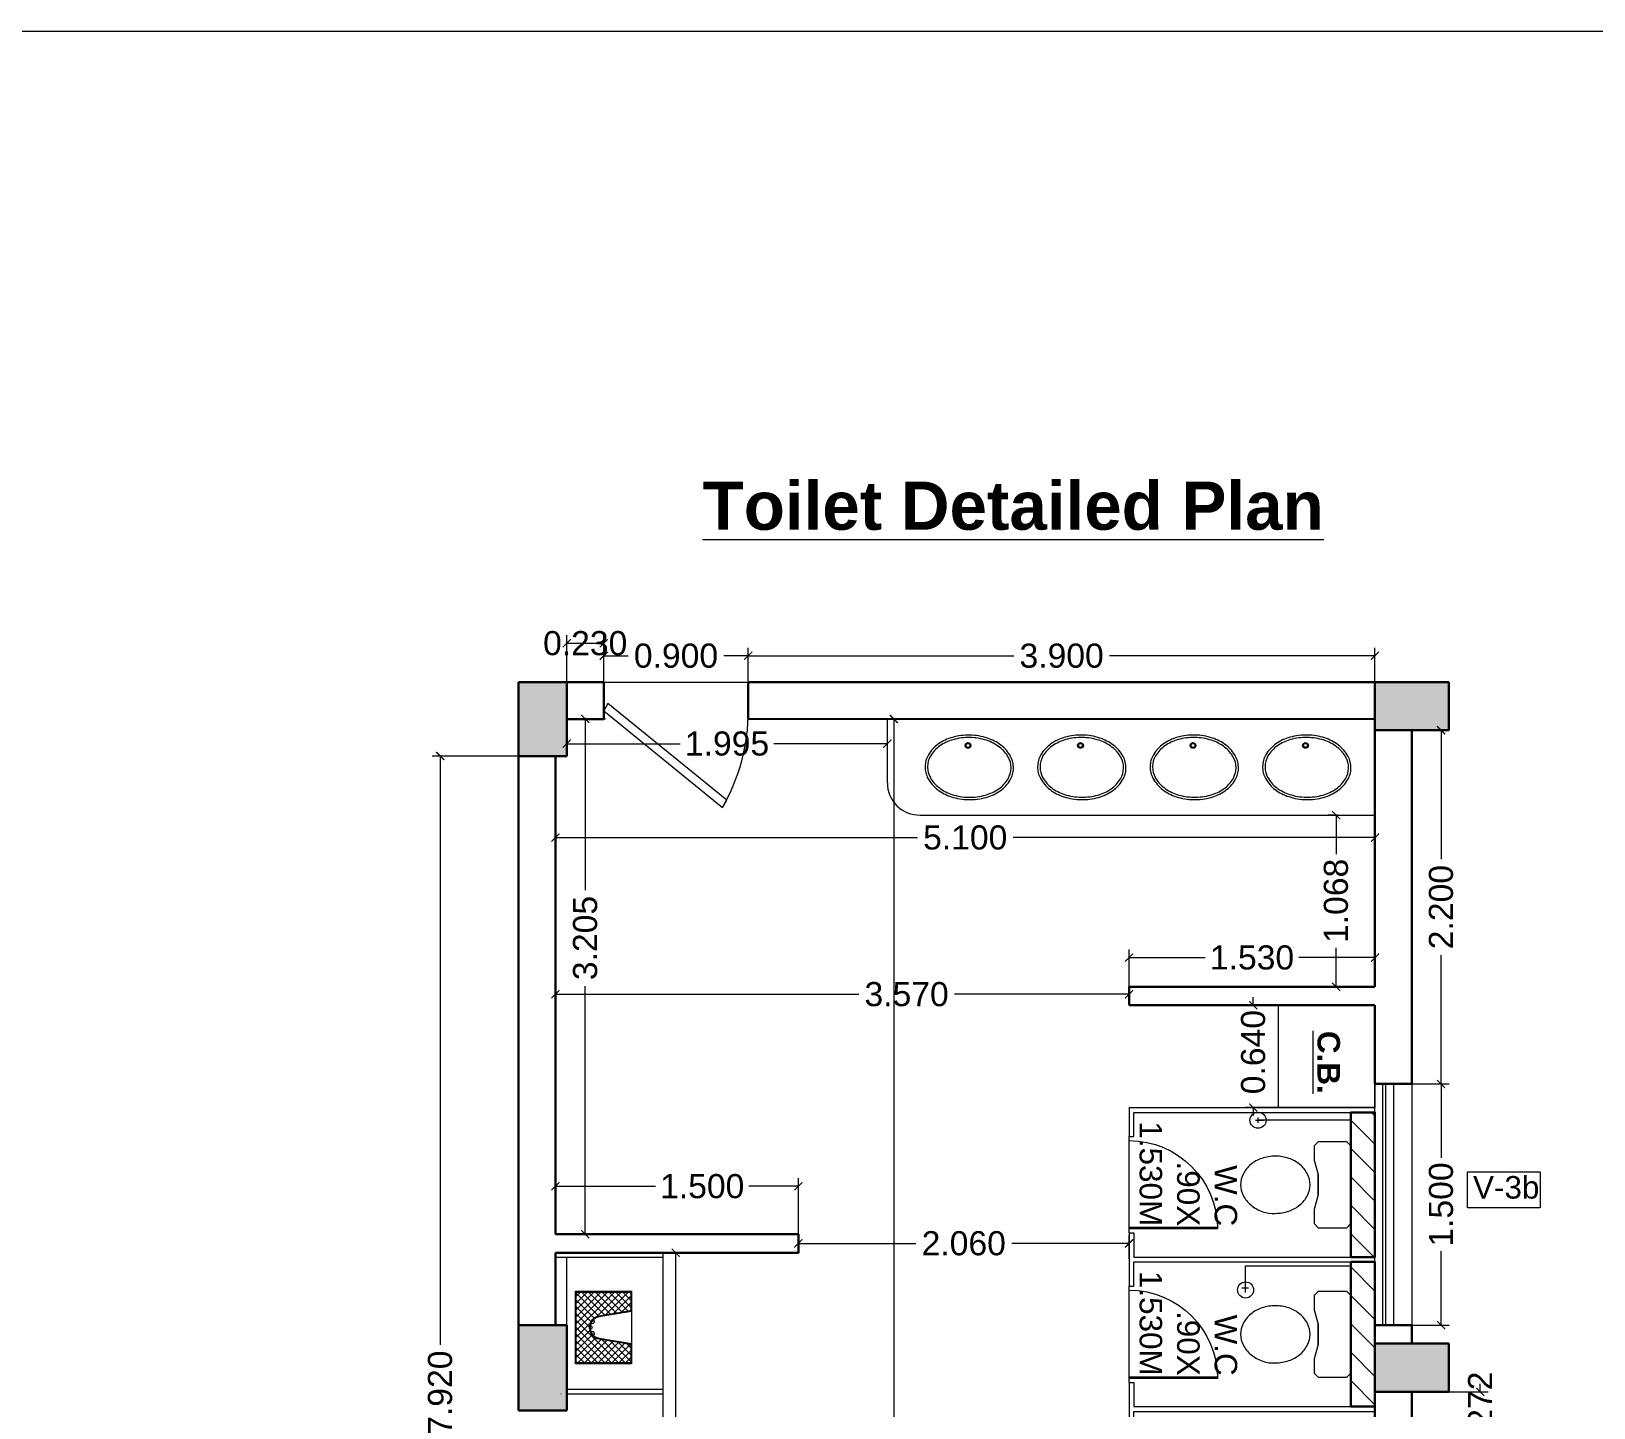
# Model space of a CAD drawing. Header units: millimetres. Extents: x 2733 to 5909, y 1038 to 2089.
# Drawn here: x 2742.33 to 2752.05, y 1062.3 to 1070.86 of the extents above; entities that cross this region are included whole.
import ezdxf

# ---------------------------------------------------------------- set-up
doc = ezdxf.new("R2010")
doc.units = ezdxf.units.MM
doc.header["$PDMODE"] = 35
doc.linetypes.add('CENTER2', pattern=[1.125, 0.75, -0.125, 0.125, -0.125])
doc.layers.get('0').update_dxf_attribs({"lineweight": 20})
doc.layers.get('Defpoints').update_dxf_attribs({"lineweight": 15})
for name, color, linetype, lineweight in [('COL HATCH', 253, 'Continuous', 13), ('Column', 251, 'Continuous', 30), ('CUBICAL TOILET', 5, 'Continuous', 15), ('DIM', 6, 'Continuous', 18), ('Door', 54, 'Continuous', 18), ('Fixture', 44, 'Continuous', 13), ('Furniture', 13, 'Continuous', 13), ('Hatch', 43, 'Continuous', 13), ('RD', 7, 'Continuous', 18), ('TEXT', 7, 'Continuous', 15), ('Tiles', 91, 'Continuous', 9), ('Ventilator', 200, 'Continuous', 18), ('Wall', 7, 'Continuous', 30), ('Window-Wall', 7, 'Continuous', 18)]:
    doc.layers.add(name, color=color, linetype=linetype, lineweight=lineweight)
doc.styles.add('DIM', font='arial.ttf', dxfattribs={"height": 0.5})
doc.styles.add('L120', font='arial.ttf', dxfattribs={"height": 0.6})
doc.styles.get("Standard").update_dxf_attribs({"font": 'arial.ttf', "height": 0.2})
doc.styles.add('Tabrej', font='arial.ttf')
doc.dimstyles.new('DIMEN', dxfattribs={"dimtxt": 0.3, "dimasz": 0.25, "dimexe": 0.18, "dimexo": 0.0625, "dimgap": 0.09, "dimtad": 0, "dimdec": 3, "dimzin": 0, "dimdsep": 46, "dimtxsty": 'Tabrej', "dimcen": 0, "dimclrd": 256, "dimclre": 256, "dimclrt": 7, "dimadec": 0, "dimazin": 0, "dimtfac": 1, "dimtdec": 3, "dimtofl": 0, "dimtmove": 0, "dimatfit": 1, "dimfxl": 0, "dimtolj": 1, "dimtzin": 0, "dimlwd": -1, "dimlwe": -1, "dimarcsym": 0})

# ---------------------------------------------------------------- blocks, each defined once
blk = doc.blocks.new('C3')
at = {"layer": 'COL HATCH'}
h = blk.add_hatch(color=256, dxfattribs=at)
h.dxf.hatch_style = 1
h.paths.add_polyline_path([(0.3, 0), (0, 0), (0, -0.53), (0.3, -0.53)])
at = {"layer": 'Column'}
for p, q in [((0, 0), (0, -0.53)), ((0.3, 0), (0, 0)), ((0.3, -0.53), (0.3, 0)), ((0, -0.53), (0.3, -0.53))]:
    blk.add_line(p, q, dxfattribs=at)
blk = doc.blocks.new('*X3')
at = {"color": 0}
for p, q in [((704.7, 322.9), (942.6, 560.7)), ((704.7, 365.3), (900.1, 560.7)), ((704.7, 407.7), (857.7, 560.7)), ((704.7, 450.2), (815.3, 560.7)), ((704.7, 492.6), (772.9, 560.7)), ((704.7, 535), (730.4, 560.7)), ((847.7, 382.7), (704.7, 525.7)), ((853.8, 419), (712.1, 560.7)), ((866.2, 449), (754.5, 560.7)), ((888.3, 469.3), (796.9, 560.7)), ((920.9, 479.2), (839.4, 560.7)), ((1144.7, 297.8), (881.8, 560.7)), ((898.6, 474.4), (985, 560.7)), ((1144.7, 340.2), (924.2, 560.7)), ((943.5, 476.9), (1027.4, 560.7)), ((1144.7, 382.6), (966.6, 560.7)), ((971.4, 462.3), (1069.8, 560.7)), ((989.9, 438.4), (1112.3, 560.7)), ((998.4, 404.5), (1144.7, 550.7)), ((1004.5, 368.1), (1144.7, 508.3)), ((1144.7, 425.1), (1009.1, 560.7)), ((1144.7, 467.5), (1051.5, 560.7)), ((1144.7, 509.9), (1093.9, 560.7)), ((1144.7, 552.3), (1136.3, 560.7)), ((841.6, 346.4), (704.7, 483.2)), ((835.5, 310), (704.7, 440.8)), ((704.7, 280.5), (857.8, 433.5)), ((829.4, 273.7), (704.7, 398.4)), ((1144.7, 255.4), (999, 401.1)), ((1010.5, 331.7), (1144.7, 465.9)), ((1016.6, 295.3), (1144.7, 423.5)), ((704.7, 238), (847.4, 380.7)), ((823.3, 237.4), (704.7, 355.9)), ((797.5, 220.7), (704.7, 313.5)), ((729.8, 220.7), (838.8, 329.7)), ((1136.9, 220.7), (1007.4, 350.2)), ((1094.5, 220.7), (1015.9, 299.3)), ((1022.6, 258.9), (1144.7, 381)), ((1028.6, 222.5), (1144.7, 338.6)), ((1069.2, 220.7), (1144.7, 296.2)), ((755.1, 220.7), (704.7, 271.1)), ((712.7, 220.7), (704.7, 228.7)), ((772.3, 220.7), (830.2, 278.7)), ((814.7, 220.7), (821.7, 227.7)), ((1052.1, 220.7), (1024.3, 248.4)), ((1111.7, 220.7), (1144.7, 253.8))]:
    blk.add_line(p, q, dxfattribs=at)
blk = doc.blocks.new('RSA CL7')
blk.add_lwpolyline([(8.86, 0), (-8.86, 0), (-8.86, -13.78), (-3.94, -13.78), (3.94, -13.78), (8.86, -13.78)], close=True)
blk.add_lwpolyline([(-4.1, -13.58), (-2.78, -5.72, -0.835943), (2.8, -5.76), (4.1, -13.58), (8.66, -13.58), (8.66, -0.2), (-8.66, -0.2), (-8.66, -13.58)], format="xyb", close=True)
blk.add_lwpolyline([(-3.94, -13.78), (-2.59, -5.75, -0.835548), (2.61, -5.79), (3.94, -13.78)], format="xyb")
for centre, start, end in [((-1.41, -4.14), 207.2135, 40.9564), ((-0.03, -3.6), 185.8999, 355.8249), ((1.47, -4.14), 140.9962, 329.3468)]:
    blk.add_arc(centre, 0.493, start, end)
at = {"xscale": 0.0393714285714286, "yscale": 0.0393714285714286, "zscale": 0.0393714285714286}
blk.add_blockref('*X3', (-36.41, -22.27), dxfattribs=at)
blk = doc.blocks.new('CU')
at = {"layer": 'COL HATCH', "linetype": 'CENTER2'}
h = blk.add_hatch(color=256, dxfattribs=at)
h.dxf.hatch_style = 1
h.paths.add_polyline_path([(0, 0.035), (0, -0.265), (0.46, -0.265), (0.46, 0.035)])
at = {"layer": 'Column', "linetype": 'CENTER2'}
blk.add_lwpolyline([(0, 0.035), (0, -0.265), (0.46, -0.265), (0.46, 0.035), (0, 0.035)], dxfattribs=at)
blk = doc.blocks.new('_ArchTick')
at = {"color": 0, "const_width": 0.15}
blk.add_lwpolyline([(-0.5, -0.5), (0.5, 0.5)], dxfattribs=at)
blk = doc.blocks.new('*D243')
at = {"layer": 'Defpoints', "color": 0, "lineweight": 15, "transparency": 16777216}
for p in [(2750.9186, 1062.3947), (2751.3439, 1062.3947), (2750.9186, 1062.1227)]:
    blk.add_point(p, dxfattribs=at)
at = {"layer": 'DIM', "transparency": 16777216}
for p, q in [((2750.9236, 1062.3947), (2751.3939, 1062.3947)), ((2751.3439, 1062.3947), (2751.3439, 1062.4447)), ((2750.9236, 1062.1227), (2751.3939, 1062.1227)), ((2751.3439, 1062.1227), (2751.3439, 1062.0727))]:
    blk.add_line(p, q, dxfattribs=at)
at = {"layer": 'DIM', "transparency": 16777216, "xscale": 0.05, "yscale": 0.05, "zscale": 0.05}
for p, rotation in [((2751.3439, 1062.3947), 270), ((2751.3439, 1062.1227), 90)]:
    blk.add_blockref('_ArchTick', p, dxfattribs=dict(at, rotation=rotation))
at = {"layer": 'DIM', "color": 7, "transparency": 16777216, "insert": (2751.3439, 1062.2587), "char_height": 0.15, "attachment_point": 5, "rotation": 90, "style": 'Tabrej'}
blk.add_mtext('\\A1;0.272', dxfattribs=at)
blk = doc.blocks.new('*D245')
at = {"layer": 'Defpoints', "color": 0, "lineweight": 15, "transparency": 16777216}
for p in [(2750.9186, 1064.3097), (2750.9186, 1062.8097), (2751.1002, 1062.8097)]:
    blk.add_point(p, dxfattribs=at)
at = {"layer": 'DIM', "transparency": 16777216}
for p, q in [((2750.9236, 1064.3097), (2751.1502, 1064.3097)), ((2751.1002, 1064.3097), (2751.1002, 1063.8504)), ((2751.1002, 1062.8097), (2751.1002, 1063.2689)), ((2750.9236, 1062.8097), (2751.1502, 1062.8097))]:
    blk.add_line(p, q, dxfattribs=at)
at = {"layer": 'DIM', "transparency": 16777216, "xscale": 0.05, "yscale": 0.05, "zscale": 0.05}
for p, rotation in [((2751.1002, 1064.3097), 90), ((2751.1002, 1062.8097), 270)]:
    blk.add_blockref('_ArchTick', p, dxfattribs=dict(at, rotation=rotation))
at = {"layer": 'DIM', "color": 7, "transparency": 16777216, "insert": (2751.1002, 1063.5597), "char_height": 0.15, "attachment_point": 5, "rotation": 90, "style": 'Tabrej'}
blk.add_mtext('\\A1;{\\fArial|b0|i0|c0|p34;1.500}', dxfattribs=at)
blk = doc.blocks.new('*D288')
at = {"layer": 'Defpoints', "color": 0, "lineweight": 15, "transparency": 16777216}
for p in [(2745.5887, 1065.8421), (2745.5887, 1065.7287), (2750.6886, 1065.7287)]:
    blk.add_point(p, dxfattribs=at)
at = {"layer": 'DIM', "transparency": 16777216}
for p, q in [((2745.5887, 1065.7337), (2745.5887, 1065.8921)), ((2750.6886, 1065.7337), (2750.6886, 1065.8921)), ((2745.5887, 1065.8421), (2747.8408, 1065.8421)), ((2750.6886, 1065.8421), (2748.4365, 1065.8421))]:
    blk.add_line(p, q, dxfattribs=at)
at = {"layer": 'DIM', "transparency": 16777216, "xscale": 0.05, "yscale": 0.05, "zscale": 0.05, "rotation": 180}
blk.add_blockref('_ArchTick', (2745.5887, 1065.8421), dxfattribs=at)
at = {"layer": 'DIM', "transparency": 16777216, "xscale": 0.05, "yscale": 0.05, "zscale": 0.05}
blk.add_blockref('_ArchTick', (2750.6886, 1065.8421), dxfattribs=at)
at = {"layer": 'DIM', "color": 7, "transparency": 16777216, "insert": (2748.1387, 1065.8421), "char_height": 0.15, "attachment_point": 5, "style": 'Tabrej'}
blk.add_mtext('\\A1;5.100', dxfattribs=at)
blk = doc.blocks.new('*D289')
at = {"layer": 'Defpoints', "color": 0, "lineweight": 15, "transparency": 16777216}
for p in [(2745.7737, 1066.5796), (2745.9056, 1066.5796), (2745.9056, 1063.3748)]:
    blk.add_point(p, dxfattribs=at)
at = {"layer": 'DIM', "transparency": 16777216}
for p, q in [((2745.9006, 1066.5796), (2745.7237, 1066.5796)), ((2745.7737, 1066.5796), (2745.7737, 1065.5161)), ((2745.7737, 1063.3748), (2745.7737, 1064.9189)), ((2745.9006, 1063.3748), (2745.7237, 1063.3748))]:
    blk.add_line(p, q, dxfattribs=at)
at = {"layer": 'DIM', "transparency": 16777216, "xscale": 0.05, "yscale": 0.05, "zscale": 0.05}
for p, rotation in [((2745.7737, 1066.5796), 90), ((2745.7737, 1063.3748), 270)]:
    blk.add_blockref('_ArchTick', p, dxfattribs=dict(at, rotation=rotation))
at = {"layer": 'DIM', "color": 7, "transparency": 16777216, "insert": (2745.7737, 1065.2175), "char_height": 0.15, "attachment_point": 5, "rotation": 90, "style": 'Tabrej'}
blk.add_mtext('\\A1;3.205', dxfattribs=at)
blk = doc.blocks.new('*D290')
at = {"layer": 'Defpoints', "color": 0, "lineweight": 15, "transparency": 16777216}
for p in [(2746.5427, 1063.2598), (2746.3366, 1058.5797), (2746.4425, 1058.5797)]:
    blk.add_point(p, dxfattribs=at)
at = {"layer": 'DIM', "transparency": 16777216}
for p, q in [((2746.5377, 1063.2598), (2746.2866, 1063.2598)), ((2746.3366, 1063.2598), (2746.3366, 1061.2206)), ((2746.3366, 1058.5797), (2746.3366, 1060.6189)), ((2746.4375, 1058.5797), (2746.2866, 1058.5797))]:
    blk.add_line(p, q, dxfattribs=at)
at = {"layer": 'DIM', "transparency": 16777216, "xscale": 0.05, "yscale": 0.05, "zscale": 0.05}
for p, rotation in [((2746.3366, 1063.2598), 90), ((2746.3366, 1058.5797), 270)]:
    blk.add_blockref('_ArchTick', p, dxfattribs=dict(at, rotation=rotation))
at = {"layer": 'DIM', "color": 7, "transparency": 16777216, "insert": (2746.3366, 1060.9198), "char_height": 0.15, "attachment_point": 5, "rotation": 90, "style": 'Tabrej'}
blk.add_mtext('\\A1;4.680', dxfattribs=at)
blk = doc.blocks.new('*D291')
at = {"layer": 'Defpoints', "color": 0, "lineweight": 15, "transparency": 16777216}
for p in [(2745.5887, 1063.6732), (2745.5887, 1063.3748), (2747.1003, 1063.3748)]:
    blk.add_point(p, dxfattribs=at)
at = {"layer": 'DIM', "transparency": 16777216}
for p, q in [((2745.5887, 1063.3798), (2745.5887, 1063.7232)), ((2745.5887, 1063.6732), (2746.2111, 1063.6732)), ((2747.1003, 1063.6732), (2746.7926, 1063.6732)), ((2747.1003, 1063.3798), (2747.1003, 1063.7232))]:
    blk.add_line(p, q, dxfattribs=at)
at = {"layer": 'DIM', "transparency": 16777216, "xscale": 0.05, "yscale": 0.05, "zscale": 0.05, "rotation": 180}
blk.add_blockref('_ArchTick', (2745.5887, 1063.6732), dxfattribs=at)
at = {"layer": 'DIM', "transparency": 16777216, "xscale": 0.05, "yscale": 0.05, "zscale": 0.05}
blk.add_blockref('_ArchTick', (2747.1003, 1063.6732), dxfattribs=at)
at = {"layer": 'DIM', "color": 7, "transparency": 16777216, "insert": (2746.5019, 1063.6732), "char_height": 0.15, "attachment_point": 5, "style": 'Tabrej'}
blk.add_mtext('\\A1;1.500', dxfattribs=at)
blk = doc.blocks.new('*D292')
at = {"layer": 'Defpoints', "color": 0, "lineweight": 15, "transparency": 16777216}
for p in [(2746.7887, 1066.9727), (2745.8887, 1066.8098), (2746.7887, 1066.8098)]:
    blk.add_point(p, dxfattribs=at)
at = {"layer": 'DIM', "transparency": 16777216}
for p, q in [((2745.8887, 1066.8148), (2745.8887, 1067.0227)), ((2745.8887, 1066.9727), (2746.0409, 1066.9727)), ((2746.7887, 1066.9727), (2746.6365, 1066.9727)), ((2746.7887, 1066.8148), (2746.7887, 1067.0227))]:
    blk.add_line(p, q, dxfattribs=at)
at = {"layer": 'DIM', "transparency": 16777216, "xscale": 0.05, "yscale": 0.05, "zscale": 0.05, "rotation": 180}
blk.add_blockref('_ArchTick', (2745.8887, 1066.9727), dxfattribs=at)
at = {"layer": 'DIM', "transparency": 16777216, "xscale": 0.05, "yscale": 0.05, "zscale": 0.05}
blk.add_blockref('_ArchTick', (2746.7887, 1066.9727), dxfattribs=at)
at = {"layer": 'DIM', "color": 7, "transparency": 16777216, "insert": (2746.3387, 1066.9727), "char_height": 0.15, "attachment_point": 5, "style": 'Tabrej'}
blk.add_mtext('\\A1;0.900', dxfattribs=at)
blk = doc.blocks.new('hbg')
at = {"layer": 'Door'}
for p, q in [((2819.6331, 1058.4594), (2819.6331, 1058.2795)), ((2819.6331, 1058.2795), (2818.7331, 1058.2795))]:
    blk.add_line(p, q, dxfattribs=at)
blk.add_lwpolyline([(2819.6331, 1058.4594), (2818.8938, 1059.0591), (2818.8676, 1059.0136), (2819.6069, 1058.4139)], close=True, dxfattribs=at)
blk.add_arc((2819.9325, 1058.4594), 1.1994, 150, 180, dxfattribs=at)
blk = doc.blocks.new('*D294')
at = {"layer": 'Defpoints', "color": 0, "lineweight": 15, "transparency": 16777216}
for p in [(2750.9236, 1066.5097), (2751.1002, 1066.5097), (2750.9236, 1064.3097)]:
    blk.add_point(p, dxfattribs=at)
at = {"layer": 'DIM', "transparency": 16777216}
for p, q in [((2750.9286, 1066.5097), (2751.1502, 1066.5097)), ((2751.1002, 1066.5097), (2751.1002, 1065.7088)), ((2751.1002, 1064.3097), (2751.1002, 1065.1106)), ((2750.9286, 1064.3097), (2751.1502, 1064.3097))]:
    blk.add_line(p, q, dxfattribs=at)
at = {"layer": 'DIM', "transparency": 16777216, "xscale": 0.05, "yscale": 0.05, "zscale": 0.05}
for p, rotation in [((2751.1002, 1066.5097), 90), ((2751.1002, 1064.3097), 270)]:
    blk.add_blockref('_ArchTick', p, dxfattribs=dict(at, rotation=rotation))
at = {"layer": 'DIM', "color": 7, "transparency": 16777216, "insert": (2751.1002, 1065.4097), "char_height": 0.15, "attachment_point": 5, "rotation": 90, "style": 'Tabrej'}
blk.add_mtext('\\A1;2.200', dxfattribs=at)
blk = doc.blocks.new('*D295')
at = {"layer": 'Defpoints', "color": 0, "lineweight": 15, "transparency": 16777216}
for p in [(2746.7887, 1066.9727), (2746.7887, 1066.8148), (2750.6886, 1066.8097)]:
    blk.add_point(p, dxfattribs=at)
at = {"layer": 'DIM', "transparency": 16777216}
for p, q in [((2746.7887, 1066.8198), (2746.7887, 1067.0227)), ((2746.7887, 1066.9727), (2748.4409, 1066.9727)), ((2750.6886, 1066.9727), (2749.0364, 1066.9727)), ((2750.6886, 1066.8147), (2750.6886, 1067.0227))]:
    blk.add_line(p, q, dxfattribs=at)
at = {"layer": 'DIM', "transparency": 16777216, "xscale": 0.05, "yscale": 0.05, "zscale": 0.05, "rotation": 180}
blk.add_blockref('_ArchTick', (2746.7887, 1066.9727), dxfattribs=at)
at = {"layer": 'DIM', "transparency": 16777216, "xscale": 0.05, "yscale": 0.05, "zscale": 0.05}
blk.add_blockref('_ArchTick', (2750.6886, 1066.9727), dxfattribs=at)
at = {"layer": 'DIM', "color": 7, "transparency": 16777216, "insert": (2748.7387, 1066.9727), "char_height": 0.15, "attachment_point": 5, "style": 'Tabrej'}
blk.add_mtext('\\A1;3.900', dxfattribs=at)
blk = doc.blocks.new('*D296')
at = {"layer": 'Defpoints', "color": 0, "lineweight": 15, "transparency": 16777216}
for p in [(2745.8887, 1067.0506), (2745.6587, 1066.8096), (2745.8887, 1066.8148)]:
    blk.add_point(p, dxfattribs=at)
at = {"layer": 'DIM', "transparency": 16777216}
for p, q in [((2745.6587, 1066.8146), (2745.6587, 1067.1006)), ((2745.6587, 1067.0506), (2745.8887, 1067.0506)), ((2745.8887, 1066.8198), (2745.8887, 1067.1006))]:
    blk.add_line(p, q, dxfattribs=at)
at = {"layer": 'DIM', "transparency": 16777216, "xscale": 0.05, "yscale": 0.05, "zscale": 0.05, "rotation": 180}
blk.add_blockref('_ArchTick', (2745.6587, 1067.0506), dxfattribs=at)
at = {"layer": 'DIM', "transparency": 16777216, "xscale": 0.05, "yscale": 0.05, "zscale": 0.05}
blk.add_blockref('_ArchTick', (2745.8887, 1067.0506), dxfattribs=at)
at = {"layer": 'DIM', "color": 7, "transparency": 16777216, "insert": (2745.7737, 1067.0506), "char_height": 0.15, "attachment_point": 5, "style": 'Tabrej'}
blk.add_mtext('\\A1;0.230', dxfattribs=at)
blk = doc.blocks.new('*D297')
at = {"layer": 'Defpoints', "color": 0, "lineweight": 15, "transparency": 16777216}
for p in [(2745.3587, 1066.3496), (2744.8709, 1058.4296), (2745.3587, 1058.4296)]:
    blk.add_point(p, dxfattribs=at)
at = {"layer": 'DIM', "transparency": 16777216}
for p, q in [((2745.3537, 1066.3496), (2744.8209, 1066.3496)), ((2744.8709, 1066.3496), (2744.8709, 1062.6869)), ((2744.8709, 1058.4296), (2744.8709, 1062.0924)), ((2745.3537, 1058.4296), (2744.8209, 1058.4296))]:
    blk.add_line(p, q, dxfattribs=at)
at = {"layer": 'DIM', "transparency": 16777216, "xscale": 0.05, "yscale": 0.05, "zscale": 0.05}
for p, rotation in [((2744.8709, 1066.3496), 90), ((2744.8709, 1058.4296), 270)]:
    blk.add_blockref('_ArchTick', p, dxfattribs=dict(at, rotation=rotation))
at = {"layer": 'DIM', "color": 7, "transparency": 16777216, "insert": (2744.8709, 1062.3896), "char_height": 0.15, "attachment_point": 5, "rotation": 90, "style": 'Tabrej'}
blk.add_mtext('\\A1;7.920', dxfattribs=at)
blk = doc.blocks.new('RSA BASIN 2')
for points in [[(10.67, -8.12, 0.12976), (9.97, -5.22, 0.106426), (7.61, -2.47, 0.084431), (4.27, -0.72, 0.073534), (0, 0, 0.073534), (-4.29, -0.55, 0.084431), (-7.7, -2.16, 0.106426), (-10.17, -4.82, 0.12976), (-10.98, -7.69, 0.12976), (-10.28, -10.59, 0.106426), (-7.92, -13.34, 0.084431), (-4.58, -15.09, 0.073534), (-0.31, -15.81, 0.073534), (3.98, -15.26, 0.084431), (7.39, -13.64, 0.106426), (9.85, -10.99, 0.12976)], [(10.08, -7.9, 0.119977), (9.45, -5.5, 0.106426), (7.25, -2.94, 0.084431), (4.08, -1.28, 0.073534), (-0.01, -0.59, 0.073534), (-4.13, -1.12, 0.084431), (-7.36, -2.65, 0.106426), (-9.66, -5.12, 0.12976), (-10.39, -7.7, 0.009633), (-10.39, -7.9, 0.119977), (-9.76, -10.31, 0.106426), (-7.57, -12.87, 0.084431), (-4.4, -14.53, 0.073534), (-0.3, -15.22, 0.073534), (3.82, -14.69, 0.084431), (7.05, -13.16, 0.106426), (9.35, -10.69, 0.12976), (10.08, -8.11, 0.009633)]]:
    blk.add_lwpolyline(points, format="xyb", close=True)
for radius in [0.7, 0.479]:
    blk.add_circle((-0.47, -2.53), radius)
blk = doc.blocks.new('*D298')
at = {"layer": 'Defpoints', "color": 0, "lineweight": 15, "transparency": 16777216}
for p in [(2745.6587, 1066.4263), (2747.654, 1066.3835), (2745.6587, 1066.3496)]:
    blk.add_point(p, dxfattribs=at)
at = {"layer": 'DIM', "transparency": 16777216}
for p, q in [((2745.6587, 1066.3546), (2745.6587, 1066.4763)), ((2747.654, 1066.3885), (2747.654, 1066.4763)), ((2745.6587, 1066.4263), (2746.3648, 1066.4263)), ((2747.654, 1066.4263), (2746.9479, 1066.4263))]:
    blk.add_line(p, q, dxfattribs=at)
at = {"layer": 'DIM', "transparency": 16777216, "xscale": 0.05, "yscale": 0.05, "zscale": 0.05, "rotation": 180}
blk.add_blockref('_ArchTick', (2745.6587, 1066.4263), dxfattribs=at)
at = {"layer": 'DIM', "transparency": 16777216, "xscale": 0.05, "yscale": 0.05, "zscale": 0.05}
blk.add_blockref('_ArchTick', (2747.654, 1066.4263), dxfattribs=at)
at = {"layer": 'DIM', "color": 7, "transparency": 16777216, "insert": (2746.6564, 1066.4263), "char_height": 0.15, "attachment_point": 5, "style": 'Tabrej'}
blk.add_mtext('\\A1;1.995', dxfattribs=at)
blk = doc.blocks.new('VENTILATOR')
at = {"layer": 'Ventilator', "ltscale": 0.02}
for p, q in [((-0.18, -1.5), (-0.18, 0)), ((-0.165, 0), (-0.165, -1.5))]:
    blk.add_line(p, q, dxfattribs=at)
at = {"layer": 'Window-Wall'}
for p, q in [((-0.23, 0), (0, 0)), ((-0.23, -1.5), (-0.23, 0)), ((-0.115, 0), (-0.115, -1.5)), ((0, 0), (0, -1.5)), ((-0.23, -1.5), (0, -1.5))]:
    blk.add_line(p, q, dxfattribs=at)
blk = doc.blocks.new('*D585')
at = {"layer": 'Defpoints', "color": 0, "lineweight": 15, "transparency": 16777216}
for p in [(2747.9811, 1066.5798), (2747.6943, 1058.5797), (2747.9811, 1058.5797)]:
    blk.add_point(p, dxfattribs=at)
at = {"layer": 'DIM', "transparency": 16777216}
for p, q in [((2747.9761, 1066.5798), (2747.6443, 1066.5798)), ((2747.6943, 1066.5798), (2747.6943, 1060.7295)), ((2747.6943, 1058.5797), (2747.6943, 1060.1336)), ((2747.9761, 1058.5797), (2747.6443, 1058.5797))]:
    blk.add_line(p, q, dxfattribs=at)
at = {"layer": 'DIM', "transparency": 16777216, "xscale": 0.05, "yscale": 0.05, "zscale": 0.05}
for p, rotation in [((2747.6943, 1066.5798), 90), ((2747.6943, 1058.5797), 270)]:
    blk.add_blockref('_ArchTick', p, dxfattribs=dict(at, rotation=rotation))
at = {"layer": 'DIM', "color": 7, "transparency": 16777216, "insert": (2747.6943, 1060.4316), "char_height": 0.15, "attachment_point": 5, "rotation": 90, "style": 'Tabrej'}
blk.add_mtext('\\A1;8.000', dxfattribs=at)
blk = doc.blocks.new('*D716')
at = {"layer": 'Defpoints', "color": 0, "lineweight": 15, "transparency": 16777216}
for p in [(2749.1585, 1065.0957), (2749.1585, 1064.9146), (2750.6886, 1064.9146)]:
    blk.add_point(p, dxfattribs=at)
at = {"layer": 'DIM', "transparency": 16777216}
for p, q in [((2749.1585, 1064.9196), (2749.1585, 1065.1457)), ((2750.6886, 1064.9196), (2750.6886, 1065.1457)), ((2749.1585, 1065.0957), (2749.6328, 1065.0957)), ((2750.6886, 1065.0957), (2750.2143, 1065.0957))]:
    blk.add_line(p, q, dxfattribs=at)
at = {"layer": 'DIM', "transparency": 16777216, "xscale": 0.05, "yscale": 0.05, "zscale": 0.05, "rotation": 180}
blk.add_blockref('_ArchTick', (2749.1585, 1065.0957), dxfattribs=at)
at = {"layer": 'DIM', "transparency": 16777216, "xscale": 0.05, "yscale": 0.05, "zscale": 0.05}
blk.add_blockref('_ArchTick', (2750.6886, 1065.0957), dxfattribs=at)
at = {"layer": 'DIM', "color": 7, "transparency": 16777216, "insert": (2749.9235, 1065.0957), "char_height": 0.15, "attachment_point": 5, "style": 'Tabrej'}
blk.add_mtext('\\A1;1.530', dxfattribs=at)
blk = doc.blocks.new('*D717')
at = {"layer": 'Defpoints', "color": 0, "lineweight": 15, "transparency": 16777216}
for p in [(2745.5887, 1064.8675), (2745.5887, 1064.7996), (2749.1584, 1064.7996)]:
    blk.add_point(p, dxfattribs=at)
at = {"layer": 'DIM', "transparency": 16777216}
for p, q in [((2745.5887, 1064.8046), (2745.5887, 1064.9175)), ((2749.1584, 1064.8046), (2749.1584, 1064.9175)), ((2745.5887, 1064.8675), (2747.4761, 1064.8675)), ((2749.1584, 1064.8675), (2748.0717, 1064.8675))]:
    blk.add_line(p, q, dxfattribs=at)
at = {"layer": 'DIM', "transparency": 16777216, "xscale": 0.05, "yscale": 0.05, "zscale": 0.05, "rotation": 180}
blk.add_blockref('_ArchTick', (2745.5887, 1064.8675), dxfattribs=at)
at = {"layer": 'DIM', "transparency": 16777216, "xscale": 0.05, "yscale": 0.05, "zscale": 0.05}
blk.add_blockref('_ArchTick', (2749.1584, 1064.8675), dxfattribs=at)
at = {"layer": 'DIM', "color": 7, "transparency": 16777216, "insert": (2747.7739, 1064.8675), "char_height": 0.15, "attachment_point": 5, "style": 'Tabrej'}
blk.add_mtext('\\A1;3.570', dxfattribs=at)
blk = doc.blocks.new('*D723')
at = {"layer": 'Defpoints', "color": 0, "lineweight": 15, "transparency": 16777216}
for p in [(2750.0887, 1064.7996), (2749.9311, 1064.1627), (2750.0886, 1064.1627)]:
    blk.add_point(p, dxfattribs=at)
at = {"layer": 'DIM', "transparency": 16777216}
for p, q in [((2749.9311, 1064.7996), (2749.9311, 1064.8496)), ((2750.0837, 1064.7996), (2749.8811, 1064.7996)), ((2750.0836, 1064.1627), (2749.8811, 1064.1627)), ((2749.9311, 1064.1627), (2749.9311, 1064.1127))]:
    blk.add_line(p, q, dxfattribs=at)
at = {"layer": 'DIM', "transparency": 16777216, "xscale": 0.05, "yscale": 0.05, "zscale": 0.05}
for p, rotation in [((2749.9311, 1064.7996), 270), ((2749.9311, 1064.1627), 90)]:
    blk.add_blockref('_ArchTick', p, dxfattribs=dict(at, rotation=rotation))
at = {"layer": 'DIM', "color": 7, "transparency": 16777216, "insert": (2749.9311, 1064.5078), "char_height": 0.15, "attachment_point": 5, "rotation": 90, "style": 'Tabrej'}
blk.add_mtext('\\A1;0.640', dxfattribs=at)
blk = doc.blocks.new('*D724')
at = {"layer": 'Defpoints', "color": 0, "lineweight": 15, "transparency": 16777216}
for p in [(2750.4631, 1065.9823), (2750.4465, 1064.9146), (2750.4631, 1064.9146)]:
    blk.add_point(p, dxfattribs=at)
at = {"layer": 'DIM', "transparency": 16777216}
for p, q in [((2750.4581, 1065.9823), (2750.3965, 1065.9823)), ((2750.4465, 1065.9823), (2750.4465, 1065.7396)), ((2750.4465, 1064.9146), (2750.4465, 1065.1573)), ((2750.4581, 1064.9146), (2750.3965, 1064.9146))]:
    blk.add_line(p, q, dxfattribs=at)
at = {"layer": 'DIM', "transparency": 16777216, "xscale": 0.05, "yscale": 0.05, "zscale": 0.05}
for p, rotation in [((2750.4465, 1065.9823), 90), ((2750.4465, 1064.9146), 270)]:
    blk.add_blockref('_ArchTick', p, dxfattribs=dict(at, rotation=rotation))
at = {"layer": 'DIM', "color": 7, "transparency": 16777216, "insert": (2750.4465, 1065.4485), "char_height": 0.15, "attachment_point": 5, "rotation": 90, "style": 'Tabrej'}
blk.add_mtext('\\A1;1.068', dxfattribs=at)
blk = doc.blocks.new('tr')
at = {"layer": 'RD', "linetype": 'Continuous', "ltscale": 0.2}
blk.add_lwpolyline([(2442.7168, -1429.3633), (2442.2653, -1429.3633), (2442.2653, -1429.1395), (2442.7168, -1429.1395)], close=True, dxfattribs=at)
at = {"layer": 'RD', "linetype": 'Continuous', "ltscale": 0.2, "insert": (2442.2989, -1429.1655), "char_height": 0.14, "attachment_point": 1}
blk.add_mtext_dynamic_manual_height_columns('V-3b', width=0.066544, gutter_width=1.7655, heights=[0], dxfattribs=at)
blk = doc.blocks.new('ujtg')
at = {"layer": 'CUBICAL TOILET'}
for p, q in [((2749.1586, 1059.6598), (2749.1586, 1059.3295)), ((2749.1586, 1059.6598), (2749.1886, 1059.6598)), ((2749.1886, 1059.6598), (2749.1886, 1059.5097)), ((2749.1886, 1059.5097), (2750.6886, 1059.5097)), ((2749.1886, 1059.4797), (2750.6886, 1059.4797)), ((2749.1886, 1059.3295), (2749.1886, 1059.4797)), ((2749.1586, 1059.3295), (2749.1886, 1059.3295))]:
    blk.add_line(p, q, dxfattribs=at)
blk = doc.blocks.new('bf')
at = {"layer": 'Door', "lineweight": 15}
for p, q in [((2794.9312, 1059.43), (2794.9312, 1060.0297)), ((2794.3812, 1059.4635), (2794.9312, 1059.4635)), ((2794.3812, 1059.455), (2794.9312, 1059.455))]:
    blk.add_line(p, q, dxfattribs=at)
blk.add_ellipse((2794.9312, 1059.4547), major_axis=(-0.3889, 0.3889), ratio=1, start_param=-0.785398, end_param=0.784775, dxfattribs=at)
blk = doc.blocks.new('ENGLISH SHEET')
at = {"layer": 'Fixture'}
for p, q in [((4663.7984, 251.204), (4663.773, 251.1785)), ((4663.773, 251.1785), (4663.773, 250.6958)), ((4663.9763, 251.204), (4663.7984, 251.204)), ((4664.0017, 251.1785), (4663.9763, 251.204)), ((4664.0017, 251.0896), (4664.0017, 251.1785)), ((4663.9763, 251.0007), (4664.0017, 251.0896)), ((4663.9763, 250.8737), (4663.9763, 251.0007)), ((4663.9763, 251.0007), (4663.9763, 250.8737)), ((4664.0017, 250.7847), (4663.9763, 250.8737)), ((4663.773, 250.6958), (4663.7984, 250.6704)), ((4663.9763, 250.6704), (4664.0017, 250.6958)), ((4664.0017, 250.6958), (4664.0017, 250.7847)), ((4663.7984, 250.6704), (4663.9763, 250.6704))]:
    blk.add_line(p, q, dxfattribs=at)
blk.add_lwpolyline([(4664.459, 250.9372, 0.117036), (4664.4433, 251.0034, 0.104338), (4664.3958, 251.0629, 0.09029), (4664.3208, 251.1047, 0.09898), (4664.2431, 251.115, 0.08237), (4664.1586, 251.101, 0.09029), (4664.0904, 251.0629, 0.104338), (4664.0428, 251.0034, 0.117036), (4664.0271, 250.9372, 0.117036), (4664.0428, 250.8709, 0.104338), (4664.0904, 250.8114, 0.09029), (4664.1586, 250.7733, 0.08237), (4664.2431, 250.7593, 0.08237), (4664.3275, 250.7733, 0.09029), (4664.3958, 250.8114, 0.104338), (4664.4433, 250.8709, 0.117036)], format="xyb", close=True, dxfattribs=at)
blk = doc.blocks.new('*D727')
at = {"layer": 'Defpoints', "color": 0, "lineweight": 15, "transparency": 16777216}
for p in [(2747.1003, 1063.3173), (2749.1586, 1063.318), (2749.1586, 1063.2177)]:
    blk.add_point(p, dxfattribs=at)
at = {"layer": 'DIM', "transparency": 16777216}
for p, q in [((2747.1003, 1063.3223), (2747.1003, 1063.368)), ((2749.1586, 1063.2227), (2749.1586, 1063.368)), ((2747.1003, 1063.318), (2747.8303, 1063.318)), ((2749.1586, 1063.318), (2748.4286, 1063.318))]:
    blk.add_line(p, q, dxfattribs=at)
at = {"layer": 'DIM', "transparency": 16777216, "xscale": 0.05, "yscale": 0.05, "zscale": 0.05, "rotation": 180}
blk.add_blockref('_ArchTick', (2747.1003, 1063.318), dxfattribs=at)
at = {"layer": 'DIM', "transparency": 16777216, "xscale": 0.05, "yscale": 0.05, "zscale": 0.05}
blk.add_blockref('_ArchTick', (2749.1586, 1063.318), dxfattribs=at)
at = {"layer": 'DIM', "color": 7, "transparency": 16777216, "insert": (2748.1295, 1063.318), "char_height": 0.15, "attachment_point": 5, "style": 'Tabrej'}
blk.add_mtext('\\A1;2.060', dxfattribs=at)

msp = doc.modelspace()

# ---------------------------------------------------------------- hatches: boundary and pattern name
at = {"layer": 'Hatch', "ltscale": 0.05}
h = msp.add_hatch(dxfattribs=at)
h.set_pattern_fill('ANSI31', color=256, angle=450, style=0)
h.set_pattern_definition([(135, (1984.64098, -4487.6628), (-0.0883883476, -0.0883883476), [])])
h.paths.add_polyline_path([(2750.5386, 1063.2327), (2750.5386, 1064.1327), (2750.6887, 1064.1327), (2750.6886, 1063.2327)])
h = msp.add_hatch(dxfattribs=at)
h.set_pattern_fill('ANSI31', color=256, angle=450, style=0)
h.set_pattern_definition([(135, (1984.64098, -4487.6928), (-0.0883883476, -0.0883883476), [])])
h.paths.add_polyline_path([(2750.5386, 1063.2027), (2750.5386, 1062.3027), (2750.6887, 1062.3027), (2750.6886, 1063.2027)])

# ---------------------------------------------------------------- linework, layer by layer
msp.add_line((2746.7887, 1066.6299), (2746.7887, 1066.8098))
at = {"lineweight": 15}
msp.add_lwpolyline([(2732.6018, 1070.8574), (2826.5916, 1070.8574), (2826.5916, 1038.2298), (2732.6018, 1038.2298)], close=True, dxfattribs=at)
at = {"layer": 'CUBICAL TOILET'}
for p, q in [((2749.1587, 1064.1627), (2750.6887, 1064.1627)), ((2749.1587, 1064.1627), (2749.1587, 1063.9825)), ((2749.1887, 1064.1327), (2750.6887, 1064.1327)), ((2749.1887, 1063.9825), (2749.1887, 1064.1327)), ((2749.1586, 1063.9825), (2749.1886, 1063.9825))]:
    msp.add_line(p, q, dxfattribs=at)
at = {"layer": 'Fixture'}
for p, q in [((2747.654, 1066.1821), (2747.654, 1066.5848)), ((2747.8578, 1065.9823), (2750.6886, 1065.9823)), ((2749.9451, 1064.0841), (2749.995, 1064.0841)), ((2749.9609, 1064.0683), (2749.9609, 1064.1012)), ((2750.5386, 1064.0841), (2749.9609, 1064.0841)), ((2746.2226, 1063.2598), (2745.5887, 1063.2598)), ((2746.2587, 1058.5797), (2746.2587, 1063.2598)), ((2746.2591, 1063.2298), (2745.5887, 1063.2298)), ((2745.6587, 1062.8096), (2745.6587, 1063.2298)), ((2745.6236, 1062.3797), (2745.6229, 1062.3797)), ((2746.259, 1062.4097), (2745.6587, 1062.4097)), ((2746.259, 1062.3797), (2745.6597, 1062.3797))]:
    msp.add_line(p, q, dxfattribs=at)
at = {"layer": 'Fixture', "ltscale": 0.05}
for p, q in [((2749.8834, 1063.0125), (2749.8833, 1063.1784)), ((2749.8833, 1063.1784), (2750.5386, 1063.1784)), ((2749.901, 1063.0394), (2749.8608, 1063.0394))]:
    msp.add_line(p, q, dxfattribs=at)
at = {"layer": 'Fixture'}
msp.add_circle((2749.9609, 1064.0841), 0.05, dxfattribs=at)
at = {"layer": 'Fixture', "ltscale": 0.05}
msp.add_circle((2749.8834, 1063.0284), 0.05, dxfattribs=at)
at = {"layer": 'Fixture'}
msp.add_arc((2747.854, 1066.1822), 0.2, 180.03713, 271.10787, dxfattribs=at)
at = {"layer": 'Furniture'}
msp.add_lwpolyline([(2750.0886, 1064.1627), (2750.0887, 1064.7996), (2750.6886, 1064.7996), (2750.6886, 1064.4095), (2750.6886, 1064.4095), (2750.6887, 1064.1627), (2750.0887, 1064.1627)], dxfattribs=at)
at = {"layer": 'Wall'}
for p, q in [((2746.7887, 1066.8098), (2746.7887, 1066.5798)), ((2750.6886, 1066.8097), (2746.7887, 1066.8098)), ((2750.6886, 1066.5797), (2746.7887, 1066.5798)), ((2750.6886, 1066.5097), (2750.6886, 1064.9146)), ((2750.9186, 1066.5097), (2750.9186, 1064.3097)), ((2745.3587, 1066.3496), (2745.3587, 1062.8096)), ((2745.5887, 1066.3496), (2745.5887, 1063.3748)), ((2749.1585, 1064.9146), (2750.6888, 1064.9146)), ((2750.6886, 1064.7996), (2749.1584, 1064.7996)), ((2750.6886, 1064.7996), (2750.6886, 1064.3097)), ((2750.9186, 1064.3097), (2750.6886, 1064.3097)), ((2745.5887, 1063.2598), (2745.5887, 1062.8096))]:
    msp.add_line(p, q, dxfattribs=at)
at = {"layer": 'Wall', "linetype": 'CENTER2'}
msp.add_line((2749.1585, 1064.9146), (2749.1584, 1064.7996), dxfattribs=at)
at = {"layer": 'Wall'}
for points in [[(2745.6587, 1066.8096), (2745.8887, 1066.8096), (2745.8887, 1066.5796), (2745.6587, 1066.5796), (2745.6587, 1066.8096)], [(2745.5887, 1063.2598), (2747.1003, 1063.2598), (2747.1003, 1063.3748), (2745.5887, 1063.3748)], [(2750.9186, 1062.8097), (2750.6886, 1062.8097), (2750.6886, 1062.6947), (2750.9186, 1062.6947), (2750.9186, 1062.8097)]]:
    msp.add_lwpolyline(points, dxfattribs=at)
at = {"layer": 'Wall', "linetype": 'CENTER2'}
msp.add_lwpolyline([(2751.1486, 1066.8097), (2751.1486, 1066.8096)], dxfattribs=at)
at = {"layer": 'Wall'}
for points in [[(2750.5386, 1063.2327), (2750.6886, 1063.2327), (2750.6886, 1064.1327), (2750.5386, 1064.1327)], [(2750.5386, 1063.2027), (2750.6886, 1063.2027), (2750.6886, 1062.3027), (2750.5386, 1062.3027)], [(2750.9186, 1062.3947), (2750.6886, 1062.3947), (2750.6886, 1062.1227), (2750.9186, 1062.1227)]]:
    msp.add_lwpolyline(points, close=True, dxfattribs=at)

# ---------------------------------------------------------------- block references
at = {"layer": 'Column', "linetype": 'CENTER2', "xscale": -1, "rotation": 270}
msp.add_blockref('CU', (2745.6237, 1066.3496), dxfattribs=at)
at = {"layer": 'Column', "linetype": 'CENTER2'}
for p in [(2750.6886, 1066.7747), (2750.6886, 1062.6597)]:
    msp.add_blockref('CU', p, dxfattribs=at)
at = {"layer": 'Column', "color": 5, "xscale": -1}
msp.add_blockref('C3', (2745.6587, 1062.8096), dxfattribs=at)
at = {"layer": 'Door', "lineweight": 15, "rotation": 180}
msp.add_blockref('hbg', (5565.5218, 2125.0893), dxfattribs=at)
at = {"layer": 'Door', "lineweight": 15, "xscale": -1}
for p in [(5544.0898, 3.9528), (5544.0898, 3.0228)]:
    msp.add_blockref('bf', p, dxfattribs=at)
at = {"layer": 'Fixture', "extrusion": (0, 0, -1), "xscale": -0.02539999999589782, "yscale": 0.02539999999589782, "zscale": -0.02539999999589782}
for p in [(-2748.1679, 1066.4796), (-2748.868, 1066.4798), (-2749.5682, 1066.4798), (-2750.2683, 1066.48)]:
    msp.add_blockref('RSA BASIN 2', p, dxfattribs=at)
at = {"layer": 'Fixture', "rotation": 179.9970129361765}
for p in [(7414.3247, 1314.3767), (7414.3247, 1313.4467)]:
    msp.add_blockref('ENGLISH SHEET', p, dxfattribs=at)
at = {"layer": 'Fixture', "xscale": -0.02539999999487463, "yscale": 0.02539999999487463, "zscale": 0.0253999999948724, "rotation": 90}
msp.add_blockref('RSA CL7', (2745.7127, 1062.7949), dxfattribs=at)
at = {"layer": 'RD', "linetype": 'Continuous'}
msp.add_blockref('tr', (309.0001, 2492.9023), dxfattribs=at)
at = {"layer": 'Tiles', "lineweight": 15}
for p in [(0, 3.723), (0, 2.793)]:
    msp.add_blockref('ujtg', p, dxfattribs=at)
at = {"layer": 'Wall'}
msp.add_blockref('VENTILATOR', (2750.9186, 1064.3097), dxfattribs=at)

# ---------------------------------------------------------------- texts
at = {"layer": 'TEXT', "ltscale": 0.05, "insert": (2746.5044, 1068.0567), "char_height": 0.3, "width": 6.11845, "attachment_point": 1, "rotation": 0, "style": 'DIM'}
msp.add_mtext('{\\fArial|b1|i0|c0|p34;\\LToilet Detailed Plan}', dxfattribs=at)
at = {"layer": 'TEXT', "char_height": 0.14, "width": 4.322064, "rotation": 270, "style": 'L120'}
for s, insert, attachment_point in [('{\\fArial|b1|i0|c0|p34;\\LC.B.}', (2750.4709, 1064.6399), 1), (' W.C\\P.90X\\P1.530M', (2749.8309, 1063.425), 3), (' W.C\\P.90X\\P1.530M', (2749.8309, 1062.495), 3)]:
    msp.add_mtext(s, dxfattribs=dict(at, insert=insert, attachment_point=attachment_point))

# ---------------------------------------------------------------- dimensions: what is measured, and where the dimension line sits
at = {"layer": 'DIM'}
for base, p1, p2, angle, override, picture, middle in [((2745.8887, 1067.0506), (2745.6587, 1066.8096), (2745.8887, 1066.8148), 180, {"dimscale": 0.5, "dimasz": 0.1, "dimexe": 0.1, "dimexo": 0.01, "dimblk1": 'ArchTick', "dimblk2": 'ArchTick', "dimsah": 1}, '*D296', (2745.7737, 1067.0506)), ((2745.7737, 1066.5796), (2745.9056, 1063.3748), (2745.9056, 1066.5796), 270, {"dimscale": 0.5, "dimasz": 0.1, "dimexe": 0.1, "dimexo": 0.01, "dimblk1": 'ArchTick', "dimblk2": 'ArchTick', "dimsah": 1}, '*D289', (2745.7737, 1065.2175)), ((2747.6943, 1058.5797), (2747.9811, 1066.5798), (2747.9811, 1058.5797), 270, {"dimscale": 0.5, "dimasz": 0.1, "dimexe": 0.1, "dimexo": 0.01, "dimblk1": 'ArchTick', "dimblk2": 'ArchTick', "dimsah": 1}, '*D585', (2747.6943, 1060.4316)), ((2745.6587, 1066.4263), (2747.654, 1066.3835), (2745.6587, 1066.3496), 180, {"dimscale": 0.5, "dimasz": 0.1, "dimexe": 0.1, "dimexo": 0.01, "dimblk1": 'ArchTick', "dimblk2": 'ArchTick', "dimsah": 1}, '*D298', (2746.6564, 1066.4263)), ((2749.1585, 1065.0957), (2750.6886, 1064.9146), (2749.1585, 1064.9146), 180, {"dimscale": 0.5, "dimasz": 0.1, "dimexe": 0.1, "dimexo": 0.01, "dimblk1": 'ArchTick', "dimblk2": 'ArchTick', "dimsah": 1}, '*D716', (2749.9235, 1065.0957)), ((2745.5887, 1064.8675), (2749.1584, 1064.7996), (2745.5887, 1064.7996), 180, {"dimscale": 0.5, "dimasz": 0.1, "dimexe": 0.1, "dimexo": 0.01, "dimblk1": 'ArchTick', "dimblk2": 'ArchTick', "dimsah": 1}, '*D717', (2747.7739, 1064.8675)), ((2751.3439, 1062.3947), (2750.9186, 1062.1227), (2750.9186, 1062.3947), 270, {"dimscale": 0.5, "dimasz": 0.1, "dimexe": 0.1, "dimexo": 0.01, "dimgap": 1, "dimblk1": 'ArchTick', "dimblk2": 'ArchTick', "dimsah": 1}, '*D243', (2751.3439, 1062.2587))]:
    dim = msp.add_linear_dim(base=base, p1=p1, p2=p2, angle=angle, dimstyle='DIMEN', override=override, dxfattribs=at)
    dim.commit()
    dim.dimension.update_dxf_attribs({"geometry": picture, "text_midpoint": middle, "dimtype": 160})
for base, p1, p2, angle, picture, middle in [((2746.7887, 1066.9727), (2745.8887, 1066.8098), (2746.7887, 1066.8098), 180, '*D292', (2746.3387, 1066.9727)), ((2746.7887, 1066.9727), (2750.6886, 1066.8097), (2746.7887, 1066.8148), 180, '*D295', (2748.7387, 1066.9727)), ((2751.1002, 1066.5097), (2750.9236, 1064.3097), (2750.9236, 1066.5097), 270, '*D294', (2751.1002, 1065.4097)), ((2744.8709, 1058.4296), (2745.3587, 1066.3496), (2745.3587, 1058.4296), 270, '*D297', (2744.8709, 1062.3896)), ((2750.4465, 1064.9146), (2750.4631, 1065.9823), (2750.4631, 1064.9146), 270, '*D724', (2750.4465, 1065.4485)), ((2745.5887, 1065.8421), (2750.6886, 1065.7287), (2745.5887, 1065.7287), 180, '*D288', (2748.1387, 1065.8421)), ((2746.3366, 1058.5797), (2746.5427, 1063.2598), (2746.4425, 1058.5797), 270, '*D290', (2746.3366, 1060.9198))]:
    dim = msp.add_linear_dim(base=base, p1=p1, p2=p2, angle=angle, dimstyle='DIMEN', override={"dimscale": 0.5, "dimasz": 0.1, "dimexe": 0.1, "dimexo": 0.01, "dimblk1": 'ArchTick', "dimblk2": 'ArchTick', "dimsah": 1}, dxfattribs=at)
    dim.commit()
    dim.dimension.update_dxf_attribs({"geometry": picture, "text_midpoint": middle})
for base, p1, p2, angle, text, picture, middle in [((2749.9311, 1064.1627), (2750.0887, 1064.7996), (2750.0886, 1064.1627), 270, '0.640', '*D723', (2749.9311, 1064.5078)), ((2745.5887, 1063.6732), (2747.1003, 1063.3748), (2745.5887, 1063.3748), 180, '1.500', '*D291', (2746.5019, 1063.6732))]:
    dim = msp.add_linear_dim(base=base, p1=p1, p2=p2, angle=angle, text=text, dimstyle='DIMEN', override={"dimscale": 0.5, "dimasz": 0.1, "dimexe": 0.1, "dimexo": 0.01, "dimblk1": 'ArchTick', "dimblk2": 'ArchTick', "dimsah": 1}, dxfattribs=at)
    dim.commit()
    dim.dimension.update_dxf_attribs({"geometry": picture, "text_midpoint": middle, "dimtype": 160})
dim = msp.add_linear_dim(base=(2751.1002, 1062.8097), p1=(2750.9186, 1064.3097), p2=(2750.9186, 1062.8097), angle=270, text='{\\fArial|b0|i0|c0|p34;<>}', dimstyle='DIMEN', override={"dimscale": 0.5, "dimasz": 0.1, "dimexe": 0.1, "dimexo": 0.01, "dimblk1": 'ArchTick', "dimblk2": 'ArchTick', "dimsah": 1}, dxfattribs=at)
dim.commit()
dim.dimension.update_dxf_attribs({"geometry": '*D245', "text_midpoint": (2751.1002, 1063.5597)})
dim = msp.add_linear_dim(base=(2749.1586, 1063.318), p1=(2747.1003, 1063.3173), p2=(2749.1586, 1063.2177), text='2.060', dimstyle='DIMEN', override={"dimscale": 0.5, "dimasz": 0.1, "dimexe": 0.1, "dimexo": 0.01, "dimblk1": 'ArchTick', "dimblk2": 'ArchTick', "dimsah": 1}, dxfattribs=at)
dim.commit()
dim.dimension.update_dxf_attribs({"geometry": '*D727', "text_midpoint": (2748.1295, 1063.318)})

doc.saveas('drawing.dxf')
